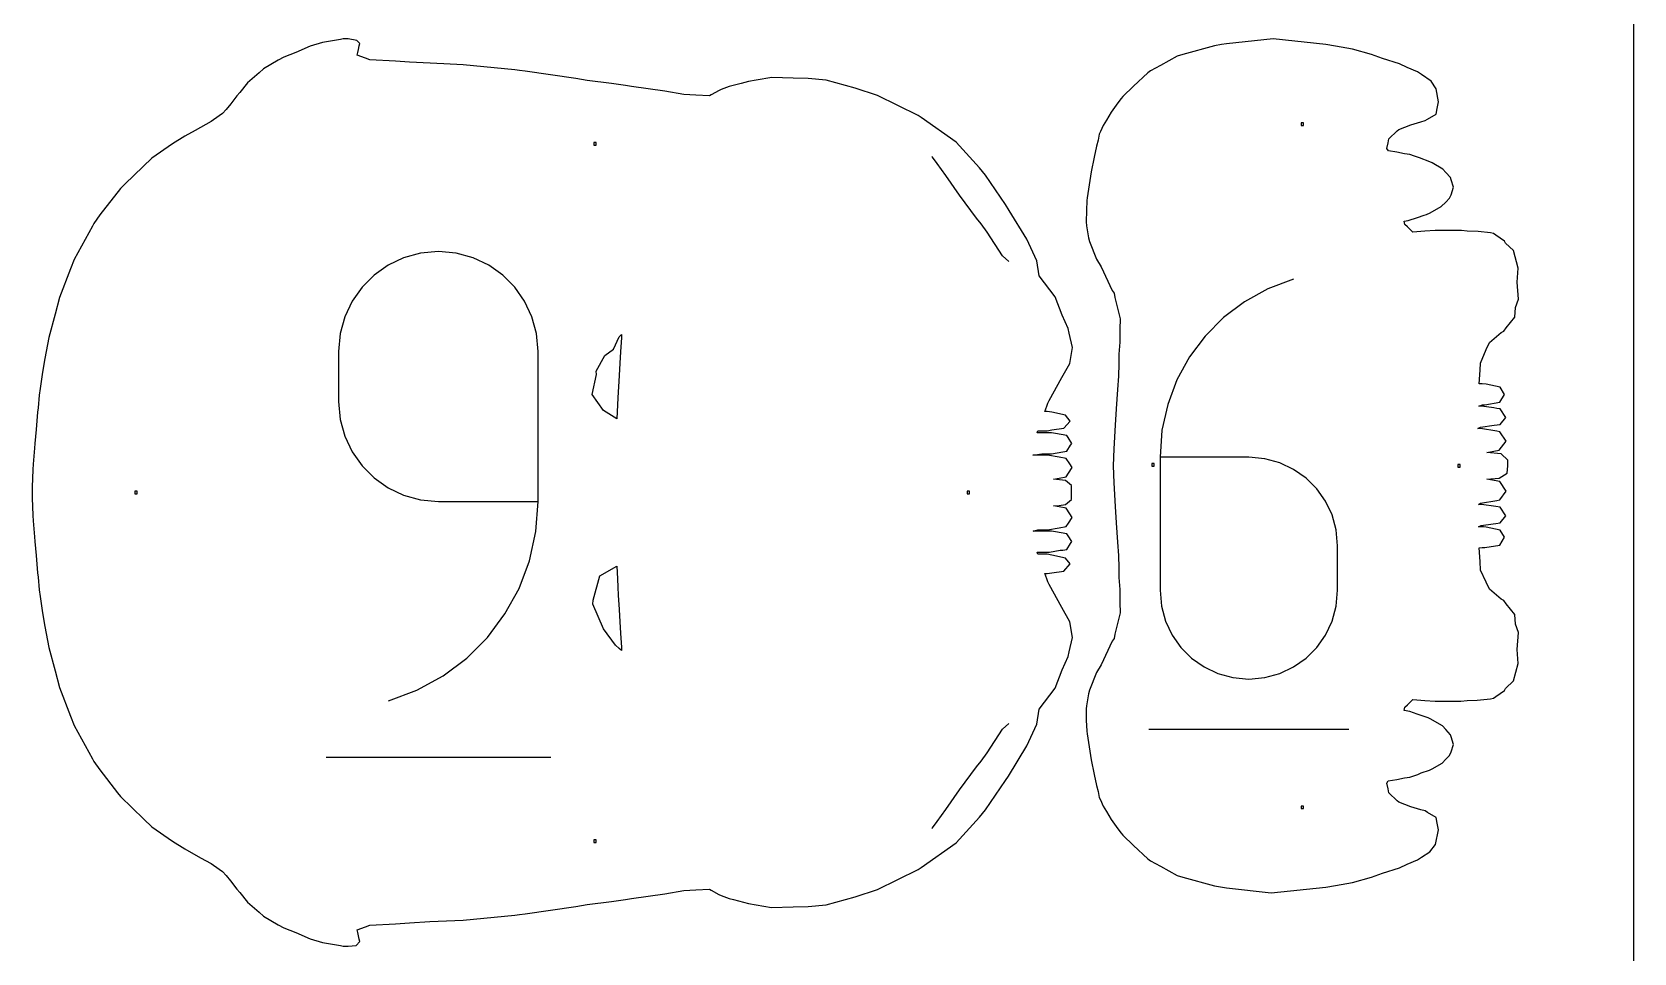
# Model space of a CAD drawing. Extents: x 0 to 90, y 0 to 90.
# Drawn here: x 52.54 to 90, y 45.64 to 67.18 of the extents above; entities that cross this region are included whole.
import ezdxf

# ---------------------------------------------------------------- set-up
doc = ezdxf.new("R2010")
doc.units = 0

msp = doc.modelspace()

# ---------------------------------------------------------------- linework, layer by layer
at = {"layer": 'annotation', "color": 1}
for p, q in [((73.596901, 64.255554), (73.582279, 64.274388)), ((73.710061, 64.105938), (73.596901, 64.255554)), ((73.91258, 63.828783), (73.710061, 64.105938)), ((74.229993, 63.370163), (73.91258, 63.828783)), ((74.629222, 62.826453), (74.229993, 63.370163)), ((74.73336, 62.69841), (74.629222, 62.826453)), ((74.872644, 62.49919), (74.73336, 62.69841)), ((75.231754, 61.951688), (74.872644, 62.49919)), ((61.230401, 61.900178), (60.866888, 61.727194)), ((61.62494, 62.008826), (61.230401, 61.900178)), ((62.043854, 62.046514), (61.62494, 62.008826)), ((62.463636, 62.008826), (62.043854, 62.046514)), ((62.043854, 62.046514), (62.043854, 62.046514)), ((62.858637, 61.900178), (62.463636, 62.008826)), ((63.222285, 61.727194), (62.858637, 61.900178)), ((75.382355, 61.816495), (75.231754, 61.951688)), ((60.541052, 61.496498), (60.259544, 61.214715)), ((60.866888, 61.727194), (60.541052, 61.496498)), ((63.548013, 61.496498), (63.222285, 61.727194)), ((63.829249, 61.214715), (63.548013, 61.496498)), ((60.259544, 61.214715), (60.029016, 60.888467)), ((64.059425, 60.888467), (63.829249, 61.214715)), ((81.442196, 61.175581), (80.89629, 60.875042)), ((82.037103, 61.398636), (81.442196, 61.175581)), ((82.037103, 61.398636), (82.037103, 61.398636)), ((60.029016, 60.888467), (59.856118, 60.52438)), ((64.23197, 60.52438), (64.059425, 60.888467)), ((80.89629, 60.875042), (80.40499, 60.504548)), ((59.856118, 60.52438), (59.747502, 60.129077)), ((64.340315, 60.129077), (64.23197, 60.52438)), ((80.40499, 60.504548), (79.9739, 60.071628)), ((59.747502, 60.129077), (59.709818, 59.709182)), ((64.37789, 59.709182), (64.340315, 60.129077)), ((79.9739, 60.071628), (79.608624, 59.583814)), ((59.709818, 59.709182), (59.709818, 58.540516)), ((64.37789, 56.203843), (64.37789, 59.709182)), ((64.37789, 59.709182), (64.37789, 59.709182)), ((79.608624, 59.583814), (79.314765, 59.048633)), ((79.314765, 59.048633), (79.097927, 58.473617)), ((59.709818, 58.540516), (59.709818, 58.540516)), ((59.709818, 58.540516), (59.747502, 58.120643)), ((79.097927, 58.473617), (78.963715, 57.866295)), ((59.747502, 58.120643), (59.856118, 57.725401)), ((59.856118, 57.725401), (60.029016, 57.361401)), ((78.963715, 57.866295), (78.917733, 57.234197)), ((60.029016, 57.361401), (60.259544, 57.035258)), ((76.354802, 57.318606), (76.365289, 57.318613)), ((60.259544, 57.035258), (60.541052, 56.753584)), ((78.917733, 57.234197), (78.917733, 54.125969)), ((80.994381, 57.234197), (78.917733, 57.234197)), ((81.367871, 57.200866), (80.994381, 57.234197)), ((81.719312, 57.104739), (81.367871, 57.200866)), ((82.042859, 56.951611), (81.719312, 57.104739)), ((82.332667, 56.747281), (82.042859, 56.951611)), ((60.541052, 56.753584), (60.866888, 56.522992)), ((82.58289, 56.497544), (82.332667, 56.747281)), ((60.866888, 56.522992), (61.230401, 56.350096)), ((61.230401, 56.350096), (61.62494, 56.241509)), ((61.62494, 56.241509), (62.043854, 56.203843)), ((62.043854, 56.203843), (64.37789, 56.203843)), ((64.326214, 55.495175), (64.37789, 56.203843)), ((82.787683, 56.208199), (82.58289, 56.497544)), ((82.941201, 55.885042), (82.787683, 56.208199)), ((83.037598, 55.533871), (82.941201, 55.885042)), ((64.175405, 54.814018), (64.326214, 55.495175)), ((76.365521, 55.503361), (76.364448, 55.503362)), ((83.071029, 55.160481), (83.037598, 55.533871)), ((83.071029, 54.125969), (83.071029, 55.160481)), ((83.071029, 55.160481), (83.071029, 55.160481)), ((63.931795, 54.168937), (64.175405, 54.814018)), ((63.601715, 53.5685), (63.931795, 54.168937)), ((78.917733, 54.125969), (78.917733, 54.125969)), ((78.917733, 54.125969), (78.951261, 53.752399)), ((83.037598, 53.752399), (83.071029, 54.125969)), ((63.191495, 53.021271), (63.601715, 53.5685)), ((78.951261, 53.752399), (79.047899, 53.400742)), ((82.941201, 53.400742), (83.037598, 53.752399)), ((79.047899, 53.400742), (79.201731, 53.076882)), ((82.787683, 53.076882), (82.941201, 53.400742)), ((62.707468, 52.535818), (63.191495, 53.021271)), ((79.201731, 53.076882), (79.406837, 52.786705)), ((82.58289, 52.786705), (82.787683, 53.076882)), ((62.155963, 52.120706), (62.707468, 52.535818)), ((79.406837, 52.786705), (79.657301, 52.536092)), ((79.657301, 52.536092), (79.947206, 52.330929)), ((82.042859, 52.330929), (82.332667, 52.536092)), ((82.332667, 52.536092), (82.58289, 52.786705)), ((61.543313, 51.784501), (62.155963, 52.120706)), ((79.947206, 52.330929), (80.270632, 52.1771)), ((80.270632, 52.1771), (80.621663, 52.080487)), ((80.621663, 52.080487), (80.994381, 52.046975)), ((80.994381, 52.046975), (81.367871, 52.080487)), ((81.367871, 52.080487), (81.719312, 52.1771)), ((81.719312, 52.1771), (82.042859, 52.330929)), ((60.875847, 51.535771), (61.543313, 51.784501)), ((80.994381, 52.046975), (80.994381, 52.046975)), ((60.875847, 51.535771), (60.875847, 51.535771)), ((75.231789, 50.870309), (75.382365, 51.00548)), ((74.872689, 50.322766), (75.231789, 50.870309)), ((78.657639, 50.878018), (83.333469, 50.878018)), ((59.418146, 50.221928), (64.673517, 50.221928)), ((74.733445, 50.123616), (74.872689, 50.322766)), ((74.23004, 49.451858), (74.629254, 49.995553)), ((74.629254, 49.995553), (74.733445, 50.123616)), ((73.912611, 48.993215), (74.23004, 49.451858)), ((73.596944, 48.566484), (73.710113, 48.716077)), ((73.710113, 48.716077), (73.912611, 48.993215)), ((73.582247, 48.547553), (73.596944, 48.566484))]:
    msp.add_line(p, q, dxfattribs=at)
at = {"layer": 'boundary', "color": 5}
for p, q in [((58.713302, 66.707738), (58.431609, 66.595349)), ((59.048588, 66.851229), (58.713302, 66.707738)), ((59.338039, 66.93649), (59.048588, 66.851229)), ((59.752182, 67.011448), (59.338039, 66.93649)), ((59.819313, 67.025119), (59.752182, 67.011448)), ((59.937152, 67.021559), (59.819313, 67.025119)), ((60.135682, 66.986947), (59.937152, 67.021559)), ((60.204216, 66.912576), (60.135682, 66.986947)), ((60.149139, 66.643357), (60.16072, 66.70515)), ((60.16072, 66.70515), (60.17752, 66.778717)), ((60.17752, 66.778717), (60.191859, 66.857242)), ((60.191859, 66.857242), (60.204216, 66.912576)), ((80.189393, 66.857446), (79.454804, 66.660996)), ((80.353029, 66.888376), (80.189393, 66.857446)), ((80.470117, 66.90723), (80.353029, 66.888376)), ((81.563721, 67.024761), (80.470117, 66.90723)), ((82.792502, 66.889035), (81.563721, 67.024761)), ((83.023311, 66.850574), (82.792502, 66.889035)), ((83.419619, 66.78158), (83.023311, 66.850574)), ((83.864734, 66.654995), (83.419619, 66.78158)), ((57.954099, 66.32177), (57.849992, 66.22628)), ((58.298782, 66.521826), (57.954099, 66.32177)), ((58.431609, 66.595349), (58.298782, 66.521826)), ((60.338353, 66.573404), (60.149139, 66.643357)), ((60.440348, 66.533599), (60.338353, 66.573404)), ((61.040136, 66.498794), (60.440348, 66.533599)), ((61.367655, 66.477694), (61.040136, 66.498794)), ((62.170614, 66.438941), (61.367655, 66.477694)), ((62.619961, 66.41329), (62.170614, 66.438941)), ((63.830316, 66.295933), (62.619961, 66.41329)), ((78.930983, 66.404214), (78.698372, 66.276207)), ((79.315953, 66.619458), (78.930983, 66.404214)), ((79.454804, 66.660996), (79.315953, 66.619458)), ((84.119325, 66.565358), (83.864734, 66.654995)), ((84.51517, 66.440375), (84.119325, 66.565358)), ((84.694947, 66.355244), (84.51517, 66.440375)), ((84.941042, 66.249971), (84.694947, 66.355244)), ((57.580604, 65.998131), (57.404353, 65.771591)), ((57.849992, 66.22628), (57.580604, 65.998131)), ((63.941039, 66.283944), (63.830316, 66.295933)), ((64.073935, 66.265206), (63.941039, 66.283944)), ((65.256449, 66.095192), (64.073935, 66.265206)), ((65.524987, 66.049627), (65.256449, 66.095192)), ((66.092496, 65.976749), (65.524987, 66.049627)), ((66.416079, 65.929596), (66.092496, 65.976749)), ((66.557931, 65.906792), (66.416079, 65.929596)), ((69.125281, 65.981917), (68.845122, 65.906802)), ((69.294948, 66.023986), (69.125281, 65.981917)), ((69.472154, 66.05506), (69.294948, 66.023986)), ((69.842621, 66.120336), (69.472154, 66.05506)), ((70.339595, 66.108126), (69.842621, 66.120336)), ((70.690738, 66.100384), (70.339595, 66.108126)), ((71.110824, 66.054886), (70.690738, 66.100384)), ((71.790781, 65.871974), (71.110824, 66.054886)), ((78.630142, 66.22732), (78.296607, 65.919132)), ((78.698372, 66.276207), (78.630142, 66.22732)), ((85.02927, 66.192483), (84.941042, 66.249971)), ((85.254425, 66.031043), (85.02927, 66.192483)), ((85.37584, 65.856342), (85.254425, 66.031043)), ((57.333585, 65.69043), (57.189262, 65.505381)), ((57.404353, 65.771591), (57.333585, 65.69043)), ((67.339359, 65.803672), (66.557931, 65.906792)), ((67.785913, 65.724288), (67.339359, 65.803672)), ((68.060869, 65.704229), (67.785913, 65.724288)), ((68.38059, 65.687972), (68.060869, 65.704229)), ((68.426223, 65.714333), (68.38059, 65.687972)), ((68.610889, 65.818402), (68.426223, 65.714333)), ((68.657988, 65.839825), (68.610889, 65.818402)), ((68.845122, 65.906802), (68.657988, 65.839825)), ((72.308995, 65.695816), (71.790781, 65.871974)), ((73.259851, 65.231626), (72.308995, 65.695816)), ((78.006819, 65.627418), (77.932814, 65.529528)), ((78.047546, 65.675971), (78.006819, 65.627418)), ((78.296607, 65.919132), (78.047546, 65.675971)), ((85.428001, 65.553389), (85.37584, 65.856342)), ((85.397811, 65.393291), (85.428001, 65.553389)), ((56.915269, 65.221344), (56.732389, 65.091757)), ((56.999309, 65.278648), (56.915269, 65.221344)), ((57.079532, 65.374374), (56.999309, 65.278648)), ((57.189262, 65.505381), (57.079532, 65.374374)), ((73.331632, 65.18698), (73.259851, 65.231626)), ((74.148807, 64.608451), (73.331632, 65.18698)), ((77.778062, 65.306354), (77.667941, 65.125499)), ((77.932814, 65.529528), (77.778062, 65.306354)), ((85.169264, 65.144579), (85.373312, 65.263196)), ((85.373312, 65.263196), (85.397811, 65.393291)), ((56.355272, 64.881248), (56.113707, 64.750362)), ((56.732389, 65.091757), (56.355272, 64.881248)), ((77.525057, 64.852838), (77.497795, 64.790962)), ((77.587954, 64.995927), (77.525057, 64.852838)), ((77.667941, 65.125499), (77.587954, 64.995927)), ((84.267339, 64.686556), (84.460555, 64.87569)), ((84.460555, 64.87569), (84.505299, 64.901581)), ((84.505299, 64.901581), (84.784785, 65.009583)), ((84.784785, 65.009583), (85.013285, 65.081046)), ((85.013285, 65.081046), (85.114748, 65.110367)), ((85.114748, 65.110367), (85.169264, 65.144579)), ((55.831044, 64.564439), (55.340279, 64.232048)), ((56.113707, 64.750362), (55.831044, 64.564439)), ((74.699891, 64.008868), (74.148807, 64.608451)), ((77.432597, 64.510593), (77.380668, 64.255765)), ((77.469106, 64.649952), (77.432597, 64.510593)), ((77.497795, 64.790962), (77.469106, 64.649952)), ((84.225387, 64.45656), (84.249047, 64.591846)), ((84.259496, 64.405892), (84.225387, 64.45656)), ((84.249047, 64.591846), (84.267339, 64.686556)), ((55.340279, 64.232048), (54.722717, 63.628624)), ((77.380668, 64.255765), (77.308554, 63.916846)), ((84.456157, 64.370578), (84.259496, 64.405892)), ((84.637688, 64.337713), (84.456157, 64.370578)), ((84.762338, 64.315313), (84.637688, 64.337713)), ((84.871204, 64.279201), (84.762338, 64.315313)), ((84.984609, 64.24128), (84.871204, 64.279201)), ((85.229936, 64.150628), (84.984609, 64.24128)), ((85.284285, 64.120256), (85.229936, 64.150628)), ((85.531443, 63.975584), (85.284285, 64.120256)), ((74.83736, 63.832375), (74.699891, 64.008868)), ((75.308297, 63.146175), (74.83736, 63.832375)), ((77.308554, 63.916846), (77.218034, 63.304923)), ((85.604184, 63.899772), (85.531443, 63.975584)), ((85.712573, 63.777069), (85.604184, 63.899772)), ((85.727686, 63.724889), (85.712573, 63.777069)), ((85.778001, 63.55102), (85.727686, 63.724889)), ((54.610177, 63.520529), (54.130923, 62.903529)), ((54.722717, 63.628624), (54.610177, 63.520529)), ((77.218034, 63.304923), (77.208061, 63.242096)), ((85.684511, 63.293136), (85.727756, 63.377164)), ((85.727756, 63.377164), (85.778001, 63.55102)), ((75.392554, 63.010454), (75.308297, 63.146175)), ((75.804249, 62.340313), (75.392554, 63.010454)), ((77.199212, 63.008885), (77.188467, 62.741807)), ((77.208061, 63.242096), (77.199212, 63.008885)), ((85.152194, 62.915856), (85.23694, 62.954897)), ((85.23694, 62.954897), (85.493392, 63.098124)), ((85.493392, 63.098124), (85.604216, 63.202109)), ((85.604216, 63.202109), (85.684511, 63.293136)), ((53.956429, 62.645428), (53.525699, 61.863869)), ((53.987303, 62.70666), (53.956429, 62.645428)), ((54.130923, 62.903529), (53.987303, 62.70666)), ((77.188467, 62.741807), (77.202428, 62.648378)), ((77.202428, 62.648378), (77.245702, 62.369607)), ((84.627803, 62.761362), (84.720045, 62.778006)), ((84.641253, 62.681229), (84.627803, 62.761362)), ((84.707927, 62.624425), (84.641253, 62.681229)), ((84.831601, 62.499372), (84.707927, 62.624425)), ((84.720045, 62.778006), (84.934792, 62.843297)), ((84.934792, 62.843297), (85.092386, 62.89592)), ((85.092386, 62.89592), (85.152194, 62.915856)), ((76.033796, 61.83159), (75.804249, 62.340313)), ((77.245702, 62.369607), (77.272207, 62.286719)), ((77.272207, 62.286719), (77.434285, 61.873073)), ((85.107122, 62.521953), (84.831601, 62.499372)), ((85.35449, 62.537077), (85.107122, 62.521953)), ((85.965722, 62.537685), (85.35449, 62.537077)), ((86.10127, 62.526003), (85.965722, 62.537685)), ((86.35587, 62.516382), (86.10127, 62.526003)), ((86.645753, 62.483792), (86.35587, 62.516382)), ((86.712217, 62.467013), (86.645753, 62.483792)), ((86.770639, 62.431198), (86.712217, 62.467013)), ((86.970386, 62.294203), (86.770639, 62.431198)), ((86.997685, 62.247727), (86.970386, 62.294203)), ((87.18208, 62.068967), (86.997685, 62.247727)), ((53.525699, 61.863869), (53.445372, 61.640467)), ((76.092406, 61.477418), (76.033796, 61.83159)), ((77.434285, 61.873073), (77.538426, 61.690181)), ((87.289033, 61.662759), (87.18208, 62.068967)), ((53.445372, 61.640467), (53.182131, 60.976492)), ((76.466652, 60.988816), (76.092406, 61.477418)), ((77.538426, 61.690181), (77.796618, 61.135037)), ((87.27125, 61.332177), (87.289033, 61.662759)), ((77.796618, 61.135037), (77.844456, 61.076365)), ((77.844456, 61.076365), (77.864886, 60.975791)), ((87.300413, 60.931218), (87.27125, 61.332177)), ((53.182131, 60.976492), (53.082408, 60.582559)), ((76.633267, 60.556575), (76.466652, 60.988816)), ((77.864886, 60.975791), (77.988627, 60.474916)), ((87.210752, 60.513414), (87.227839, 60.742745)), ((87.227839, 60.742745), (87.300413, 60.931218)), ((53.082408, 60.582559), (52.938793, 60.039301)), ((76.772223, 60.24689), (76.633267, 60.556575)), ((77.988627, 60.474916), (77.98159, 60.229498)), ((87.012267, 60.264007), (87.210752, 60.513414)), ((52.938793, 60.039301), (52.844658, 59.542961)), ((76.795796, 60.136003), (76.772223, 60.24689)), ((76.870962, 59.806233), (76.795796, 60.136003)), ((77.98159, 60.229498), (77.976063, 59.926657)), ((86.620302, 59.921509), (86.897593, 60.150978)), ((86.897593, 60.150978), (86.958419, 60.188751)), ((86.958419, 60.188751), (87.012267, 60.264007)), ((76.811006, 59.431662), (76.870962, 59.806233)), ((77.956517, 59.65092), (77.951703, 59.419738)), ((77.976063, 59.926657), (77.956517, 59.65092)), ((86.414806, 59.434752), (86.546141, 59.758347)), ((86.546141, 59.758347), (86.620302, 59.921509)), ((52.784308, 59.225891), (52.731033, 58.845961)), ((52.844658, 59.542961), (52.784308, 59.225891)), ((76.625546, 59.102153), (76.811006, 59.431662)), ((77.951703, 59.419738), (77.945755, 59.134704)), ((86.377007, 58.950301), (86.402294, 59.274943)), ((86.402294, 59.274943), (86.414806, 59.434752)), ((52.731033, 58.845961), (52.709534, 58.689007)), ((76.327822, 58.563039), (76.625546, 59.102153)), ((77.926554, 58.818298), (77.894024, 58.370711)), ((77.945755, 59.134704), (77.926554, 58.818298)), ((86.454291, 58.949346), (86.377007, 58.950301)), ((86.544329, 58.944609), (86.454291, 58.949346)), ((86.869389, 58.875966), (86.544329, 58.944609)), ((86.974624, 58.706444), (86.869389, 58.875966)), ((52.709534, 58.689007), (52.682655, 58.394514)), ((76.225869, 58.309057), (76.271229, 58.433843)), ((76.271229, 58.433843), (76.294572, 58.498062)), ((76.294572, 58.498062), (76.327822, 58.563039)), ((86.375094, 58.428613), (86.458891, 58.464125)), ((86.458891, 58.464125), (86.510745, 58.463977)), ((86.510745, 58.463977), (86.860138, 58.524659)), ((86.860138, 58.524659), (86.974624, 58.706444)), ((52.673872, 58.286975), (52.6467, 57.989348)), ((52.682655, 58.394514), (52.673872, 58.286975)), ((76.282342, 58.309311), (76.225869, 58.309057)), ((76.388459, 58.287924), (76.282342, 58.309311)), ((76.706952, 58.21822), (76.388459, 58.287924)), ((76.670359, 57.916631), (76.813508, 58.082308)), ((76.813508, 58.082308), (76.706952, 58.21822)), ((77.894024, 58.370711), (77.866081, 57.986408)), ((86.431855, 58.428008), (86.375094, 58.428613)), ((86.722029, 58.388231), (86.431855, 58.428008)), ((86.789873, 58.378802), (86.722029, 58.388231)), ((86.871671, 58.36682), (86.789873, 58.378802)), ((87.003239, 58.165078), (86.871671, 58.36682)), ((86.87176, 58.003401), (87.003239, 58.165078)), ((52.638127, 57.884955), (52.609935, 57.559352)), ((52.6467, 57.989348), (52.638127, 57.884955)), ((76.044733, 57.805122), (76.06106, 57.855562)), ((76.154542, 57.804602), (76.044733, 57.805122)), ((76.06106, 57.855562), (76.220628, 57.855434)), ((76.376918, 57.803298), (76.154542, 57.804602)), ((76.220628, 57.855434), (76.282369, 57.855331)), ((76.282369, 57.855331), (76.388413, 57.876677)), ((76.471533, 57.789195), (76.376918, 57.803298)), ((76.388413, 57.876677), (76.670359, 57.916631)), ((76.737658, 57.74278), (76.471533, 57.789195)), ((76.769249, 57.700445), (76.737658, 57.74278)), ((76.858022, 57.561126), (76.769249, 57.700445)), ((77.866081, 57.986408), (77.841351, 57.432701)), ((86.353024, 57.907113), (86.412087, 57.942284)), ((86.412579, 57.906407), (86.353024, 57.907113)), ((86.412087, 57.942284), (86.729724, 57.983062)), ((86.793108, 57.845889), (86.412579, 57.906407)), ((86.729724, 57.983062), (86.87176, 58.003401)), ((86.865623, 57.834143), (86.793108, 57.845889)), ((87.012495, 57.61231), (86.865623, 57.834143)), ((52.601406, 57.449456), (52.571427, 57.070003)), ((52.609935, 57.559352), (52.601406, 57.449456)), ((75.946725, 57.28355), (76.15573, 57.318147)), ((76.15573, 57.318147), (76.259894, 57.318376)), ((76.259894, 57.318376), (76.322618, 57.318454)), ((76.322618, 57.318454), (76.376871, 57.318777)), ((76.376871, 57.318777), (76.643052, 57.36525)), ((76.643052, 57.36525), (76.737772, 57.37937)), ((76.737772, 57.37937), (76.826458, 57.518771)), ((76.826458, 57.518771), (76.858022, 57.561126)), ((77.841351, 57.432701), (77.826112, 57.035048)), ((86.56354, 57.350495), (86.851332, 57.399795)), ((86.891779, 57.31831), (86.56354, 57.350495)), ((86.851332, 57.399795), (87.012495, 57.61231)), ((87.047951, 57.170148), (86.891779, 57.31831)), ((52.562772, 56.946977), (52.547253, 56.537884)), ((52.571427, 57.070003), (52.562772, 56.946977)), ((76.05814, 57.283389), (75.946725, 57.28355)), ((76.165179, 57.283041), (76.05814, 57.283389)), ((76.289643, 57.282026), (76.165179, 57.283041)), ((76.560461, 57.238094), (76.289643, 57.282026)), ((76.72154, 57.210097), (76.560461, 57.238094)), ((76.811862, 57.07825), (76.72154, 57.210097)), ((76.775306, 56.862318), (76.865583, 56.994223)), ((76.865583, 56.994223), (76.811862, 57.07825)), ((77.826112, 57.035048), (77.841351, 56.637422)), ((87.032871, 56.860734), (87.047991, 57.035133)), ((87.047991, 57.035133), (87.047951, 57.170148)), ((76.427623, 56.724994), (76.558691, 56.747872)), ((76.569449, 56.710179), (76.427623, 56.724994)), ((76.558691, 56.747872), (76.721613, 56.778257)), ((76.705993, 56.694266), (76.569449, 56.710179)), ((76.802868, 56.614353), (76.705993, 56.694266)), ((76.721613, 56.778257), (76.775306, 56.862318)), ((76.847803, 56.572955), (76.802868, 56.614353)), ((76.84783, 56.502583), (76.847803, 56.572955)), ((77.841351, 56.637422), (77.866081, 56.0837)), ((86.563544, 56.719565), (86.845068, 56.746917)), ((86.865623, 56.667796), (86.563544, 56.719565)), ((86.845068, 56.746917), (87.032871, 56.860734)), ((87.012495, 56.445963), (86.865623, 56.667796)), ((52.547253, 56.537884), (52.542977, 56.411017)), ((52.542977, 56.411017), (52.547253, 56.28415)), ((52.547253, 56.28415), (52.562778, 55.875055)), ((76.751039, 56.169211), (76.847902, 56.249223)), ((76.845122, 56.411086), (76.84783, 56.502583)), ((76.847884, 56.319585), (76.845122, 56.411086)), ((76.847902, 56.249223), (76.847884, 56.319585)), ((86.408235, 56.163683), (86.793196, 56.224225)), ((86.793196, 56.224225), (86.865702, 56.235962)), ((86.865702, 56.235962), (87.012495, 56.445963)), ((52.562778, 55.875055), (52.571436, 55.751989)), ((76.427619, 56.097008), (76.559283, 56.110735)), ((76.558661, 56.074147), (76.427619, 56.097008)), ((76.721539, 56.04375), (76.558661, 56.074147)), ((76.559283, 56.110735), (76.706107, 56.127741)), ((76.706107, 56.127741), (76.751039, 56.169211)), ((76.811862, 55.911903), (76.721539, 56.04375)), ((76.775314, 55.695977), (76.865583, 55.827876)), ((76.865583, 55.827876), (76.811862, 55.911903)), ((77.866081, 56.0837), (77.894017, 55.699444)), ((86.362988, 56.127225), (86.408235, 56.163683)), ((86.432037, 56.127727), (86.362988, 56.127225)), ((86.773011, 56.080946), (86.432037, 56.127727)), ((86.87167, 56.066705), (86.773011, 56.080946)), ((87.003239, 55.864963), (86.87167, 56.066705)), ((86.871763, 55.703288), (87.003239, 55.864963)), ((52.571436, 55.751989), (52.601412, 55.372576)), ((75.950857, 55.504205), (76.058115, 55.538564)), ((76.15566, 55.503822), (75.950857, 55.504205)), ((76.058115, 55.538564), (76.165125, 55.538894)), ((76.259825, 55.503591), (76.15566, 55.503822)), ((76.165125, 55.538894), (76.289639, 55.539933)), ((76.322561, 55.503512), (76.259825, 55.503591)), ((76.289639, 55.539933), (76.560524, 55.583901)), ((76.376799, 55.503188), (76.322561, 55.503512)), ((76.471523, 55.489082), (76.376799, 55.503188)), ((76.737658, 55.442665), (76.471523, 55.489082)), ((76.560524, 55.583901), (76.721628, 55.611922)), ((76.721628, 55.611922), (76.775314, 55.695977)), ((76.769249, 55.400331), (76.737658, 55.442665)), ((77.894017, 55.699444), (77.926548, 55.251821)), ((86.366069, 55.607099), (86.430834, 55.642113)), ((86.484147, 55.606222), (86.366069, 55.607099)), ((86.430834, 55.642113), (86.705478, 55.679611)), ((86.544304, 55.601953), (86.484147, 55.606222)), ((86.869389, 55.533307), (86.544304, 55.601953)), ((86.705478, 55.679611), (86.770285, 55.688852)), ((86.770285, 55.688852), (86.871763, 55.703288)), ((86.974624, 55.363785), (86.869389, 55.533307)), ((52.601412, 55.372576), (52.609944, 55.262646)), ((52.609944, 55.262646), (52.63813, 54.937081)), ((76.582261, 55.058631), (76.643044, 55.065136)), ((76.643044, 55.065136), (76.737776, 55.079256)), ((76.737776, 55.079256), (76.826458, 55.218656)), ((76.858022, 55.261012), (76.769249, 55.400331)), ((76.826458, 55.218656), (76.858022, 55.261012)), ((77.926548, 55.251821), (77.945757, 54.935436)), ((86.376986, 55.119749), (86.454049, 55.120704)), ((86.402297, 54.795047), (86.376986, 55.119749)), ((86.454049, 55.120704), (86.516276, 55.12115)), ((86.516276, 55.12115), (86.860139, 55.182)), ((86.860139, 55.182), (86.974624, 55.363785)), ((52.63813, 54.937081), (52.646699, 54.832648)), ((52.646699, 54.832648), (52.673867, 54.535066)), ((76.044722, 55.016823), (76.154534, 55.017355)), ((76.061062, 54.966401), (76.044722, 55.016823)), ((76.220413, 54.966518), (76.061062, 54.966401)), ((76.154534, 55.017355), (76.336153, 55.017968)), ((76.28234, 54.966634), (76.220413, 54.966518)), ((76.388644, 54.945214), (76.28234, 54.966634)), ((76.336153, 55.017968), (76.582261, 55.058631)), ((76.706952, 54.875562), (76.388644, 54.945214)), ((76.670362, 54.573975), (76.813509, 54.739649)), ((76.813509, 54.739649), (76.706952, 54.875562)), ((77.945757, 54.935436), (77.951705, 54.650391)), ((86.41391, 54.596715), (86.402297, 54.795047)), ((52.673867, 54.535066), (52.682659, 54.427488)), ((52.682659, 54.427488), (52.709543, 54.133024)), ((76.271237, 54.388089), (76.225868, 54.512906)), ((76.225868, 54.512906), (76.282357, 54.51267)), ((76.294556, 54.323937), (76.271237, 54.388089)), ((76.282357, 54.51267), (76.388403, 54.534017)), ((76.327774, 54.25902), (76.294556, 54.323937)), ((76.388403, 54.534017), (76.670362, 54.573975)), ((77.951705, 54.650391), (77.956519, 54.419206)), ((77.956519, 54.419206), (77.976057, 54.143471)), ((86.545833, 54.312373), (86.41391, 54.596715)), ((52.709543, 54.133024), (52.731048, 53.976012)), ((52.731048, 53.976012), (52.784314, 53.596124)), ((76.62551, 53.719872), (76.327774, 54.25902)), ((77.976057, 54.143471), (77.981598, 53.840635)), ((86.620271, 54.148585), (86.545833, 54.312373)), ((86.897595, 53.919118), (86.620271, 54.148585)), ((52.784314, 53.596124), (52.844681, 53.278902)), ((76.812422, 53.384892), (76.62551, 53.719872)), ((77.988632, 53.595206), (77.864916, 53.094326)), ((77.981598, 53.840635), (77.988632, 53.595206)), ((86.958321, 53.881402), (86.897595, 53.919118)), ((87.012103, 53.806262), (86.958321, 53.881402)), ((87.210712, 53.55674), (87.012103, 53.806262)), ((52.844681, 53.278902), (52.938787, 52.782695)), ((76.870967, 53.015822), (76.812422, 53.384892)), ((87.227775, 53.327515), (87.210712, 53.55674)), ((87.300391, 53.13892), (87.227775, 53.327515)), ((76.795825, 52.686069), (76.870967, 53.015822)), ((77.79665, 52.935077), (77.538455, 52.379935)), ((77.844487, 52.993748), (77.79665, 52.935077)), ((77.864916, 53.094326), (77.844487, 52.993748)), ((87.271256, 52.737951), (87.300391, 53.13892)), ((52.938787, 52.782695), (53.082446, 52.23921)), ((76.633291, 52.265439), (76.77225, 52.575149)), ((76.77225, 52.575149), (76.795825, 52.686069)), ((87.289048, 52.407353), (87.271256, 52.737951)), ((53.082446, 52.23921), (53.182108, 51.845501)), ((76.466674, 51.83319), (76.633291, 52.265439)), ((77.434328, 52.197073), (77.272225, 51.783425)), ((77.538455, 52.379935), (77.434328, 52.197073)), ((87.182147, 52.001217), (87.289048, 52.407353)), ((53.182108, 51.845501), (53.445423, 51.181349)), ((76.092437, 51.344605), (76.466674, 51.83319)), ((77.245754, 51.700659), (77.202601, 51.422834)), ((77.272225, 51.783425), (77.245754, 51.700659)), ((86.770723, 51.638925), (86.970452, 51.775923)), ((86.970452, 51.775923), (86.997742, 51.822402)), ((86.997742, 51.822402), (87.182147, 52.001217)), ((76.033821, 50.990416), (76.092437, 51.344605)), ((77.202601, 51.422834), (77.190726, 51.350566)), ((77.190726, 51.350566), (77.195022, 51.081897)), ((84.627857, 51.308651), (84.641282, 51.38887)), ((84.641282, 51.38887), (84.708017, 51.445707)), ((84.708017, 51.445707), (84.831714, 51.570711)), ((84.831714, 51.570711), (85.107437, 51.548105)), ((85.107437, 51.548105), (85.3546, 51.532979)), ((85.3546, 51.532979), (85.949811, 51.531655)), ((85.949811, 51.531655), (86.099907, 51.543959)), ((86.099907, 51.543959), (86.337461, 51.552916)), ((86.337461, 51.552916), (86.645784, 51.586283)), ((86.645784, 51.586283), (86.71228, 51.603072)), ((86.71228, 51.603072), (86.770723, 51.638925)), ((53.445423, 51.181349), (53.525675, 50.958122)), ((53.525675, 50.958122), (53.956539, 50.176244)), ((75.804274, 50.481697), (76.033821, 50.990416)), ((77.195022, 51.081897), (77.208101, 50.828022)), ((84.762559, 51.284373), (84.627857, 51.308651)), ((84.934609, 51.226738), (84.762559, 51.284373)), ((85.092075, 51.174192), (84.934609, 51.226738)), ((85.189467, 51.141742), (85.092075, 51.174192)), ((85.236745, 51.115239), (85.189467, 51.141742)), ((85.521914, 50.953771), (85.236745, 51.115239)), ((85.604186, 50.867963), (85.521914, 50.953771)), ((77.208101, 50.828022), (77.21796, 50.765904)), ((77.21796, 50.765904), (77.308588, 50.153247)), ((85.712574, 50.74526), (85.604186, 50.867963)), ((85.727686, 50.693081), (85.712574, 50.74526)), ((85.778003, 50.519211), (85.727686, 50.693081)), ((75.373566, 49.772747), (75.804274, 50.481697)), ((85.604217, 50.170301), (85.684511, 50.261326)), ((85.684511, 50.261326), (85.727756, 50.345354)), ((85.727756, 50.345354), (85.778003, 50.519211)), ((53.956539, 50.176244), (53.987255, 50.115326)), ((53.987255, 50.115326), (54.130161, 49.919434)), ((54.130161, 49.919434), (54.543903, 49.384333)), ((77.308588, 50.153247), (77.380473, 49.815312)), ((84.947802, 49.8168), (85.023257, 49.852357)), ((85.023257, 49.852357), (85.221218, 49.914608)), ((85.221218, 49.914608), (85.284465, 49.949883)), ((85.284465, 49.949883), (85.517476, 50.079834)), ((85.517476, 50.079834), (85.604217, 50.170301)), ((74.837369, 48.989605), (75.308263, 49.675741)), ((75.308263, 49.675741), (75.373566, 49.772747)), ((77.380473, 49.815312), (77.432576, 49.559543)), ((77.432576, 49.559543), (77.469184, 49.41973)), ((84.225379, 49.613783), (84.253307, 49.66379)), ((84.249, 49.478379), (84.225379, 49.613783)), ((84.267261, 49.383636), (84.249, 49.478379)), ((84.253307, 49.66379), (84.455983, 49.699602)), ((84.455983, 49.699602), (84.637834, 49.73238)), ((84.637834, 49.73238), (84.762536, 49.754799)), ((84.762536, 49.754799), (84.851417, 49.784443)), ((84.851417, 49.784443), (84.947802, 49.8168)), ((54.543903, 49.384333), (54.610161, 49.30147)), ((54.610161, 49.30147), (55.157386, 48.764892)), ((77.469184, 49.41973), (77.497765, 49.279204)), ((77.497765, 49.279204), (77.524936, 49.217519)), ((77.524936, 49.217519), (77.587893, 49.074238)), ((77.587893, 49.074238), (77.667949, 48.944548)), ((84.460573, 49.194331), (84.267261, 49.383636)), ((84.505039, 49.16859), (84.460573, 49.194331)), ((84.784671, 49.060506), (84.505039, 49.16859)), ((55.157386, 48.764892), (55.340251, 48.589936)), ((74.148842, 48.21354), (74.699885, 48.813088)), ((74.699885, 48.813088), (74.837369, 48.989605)), ((77.667949, 48.944548), (77.778006, 48.76378)), ((77.778006, 48.76378), (77.932779, 48.540566)), ((85.013085, 48.989089), (84.784671, 49.060506)), ((85.114654, 48.959747), (85.013085, 48.989089)), ((85.169229, 48.925519), (85.114654, 48.959747)), ((85.373248, 48.806989), (85.169229, 48.925519)), ((85.397779, 48.676911), (85.373248, 48.806989)), ((55.340251, 48.589936), (55.830876, 48.257627)), ((77.932779, 48.540566), (78.00675, 48.442712)), ((78.00675, 48.442712), (78.047439, 48.394202)), ((78.047439, 48.394202), (78.296546, 48.150985)), ((85.35575, 48.174517), (85.428006, 48.516817)), ((85.428006, 48.516817), (85.397779, 48.676911)), ((55.830876, 48.257627), (56.113679, 48.071615)), ((56.113679, 48.071615), (56.485374, 47.864105)), ((73.331603, 47.634956), (74.148842, 48.21354)), ((78.296546, 48.150985), (78.630068, 47.842792)), ((85.029362, 47.877631), (85.228235, 48.003167)), ((85.228235, 48.003167), (85.35575, 48.174517)), ((56.485374, 47.864105), (56.73235, 47.730231)), ((56.73235, 47.730231), (56.915177, 47.600689)), ((56.915177, 47.600689), (56.999271, 47.543345)), ((72.309033, 47.126156), (73.259923, 47.590374)), ((73.259923, 47.590374), (73.331603, 47.634956)), ((78.630068, 47.842792), (78.698319, 47.79389)), ((78.698319, 47.79389), (78.930944, 47.665866)), ((78.930944, 47.665866), (79.315883, 47.450625)), ((84.119371, 47.504712), (84.515233, 47.629705)), ((84.515233, 47.629705), (84.695019, 47.714845)), ((84.695019, 47.714845), (84.941134, 47.820133)), ((84.941134, 47.820133), (85.029362, 47.877631)), ((56.999271, 47.543345), (57.079433, 47.447697)), ((57.079433, 47.447697), (57.183921, 47.323029)), ((57.183921, 47.323029), (57.333514, 47.131615)), ((79.315883, 47.450625), (79.454756, 47.409078)), ((79.454756, 47.409078), (80.189326, 47.212623)), ((80.189326, 47.212623), (80.470091, 47.162831)), ((82.792524, 47.181026), (83.023355, 47.219491)), ((83.023355, 47.219491), (83.419692, 47.288491)), ((83.419692, 47.288491), (83.864792, 47.415077)), ((83.864792, 47.415077), (84.119371, 47.504712)), ((57.333514, 47.131615), (57.404265, 47.050466)), ((57.404265, 47.050466), (57.580535, 46.823889)), ((57.580535, 46.823889), (57.849927, 46.595734)), ((65.524702, 46.772283), (66.091551, 46.845075)), ((66.091551, 46.845075), (66.415838, 46.892332)), ((66.415838, 46.892332), (66.557987, 46.915183)), ((66.557987, 46.915183), (67.339166, 47.018252)), ((67.339166, 47.018252), (67.786029, 47.097687)), ((67.786029, 47.097687), (68.060838, 47.117741)), ((68.060838, 47.117741), (68.380534, 47.134)), ((68.380534, 47.134), (68.426139, 47.107659)), ((68.426139, 47.107659), (68.601276, 47.008482)), ((68.601276, 47.008482), (68.658003, 46.982132)), ((68.658003, 46.982132), (68.844885, 46.915231)), ((68.844885, 46.915231), (68.944658, 46.889913)), ((68.944658, 46.889913), (69.294779, 46.798011)), ((71.110938, 46.767095), (71.790789, 46.949985)), ((71.790789, 46.949985), (72.309033, 47.126156)), ((80.470091, 47.162831), (81.520056, 47.048662)), ((81.520056, 47.048662), (82.792524, 47.181026)), ((57.849927, 46.595734), (57.954066, 46.500212)), ((57.954066, 46.500212), (58.298738, 46.30015)), ((62.619974, 46.408667), (63.830622, 46.526054)), ((63.830622, 46.526054), (63.941052, 46.538011)), ((63.941052, 46.538011), (64.073574, 46.556697)), ((64.073574, 46.556697), (65.256479, 46.726769)), ((65.256479, 46.726769), (65.524702, 46.772283)), ((69.294779, 46.798011), (69.472052, 46.766921)), ((69.472052, 46.766921), (69.832871, 46.701889)), ((69.832871, 46.701889), (70.339563, 46.71383)), ((70.339563, 46.71383), (70.690601, 46.721569)), ((70.690601, 46.721569), (71.110938, 46.767095)), ((58.298738, 46.30015), (58.431593, 46.226611)), ((58.431593, 46.226611), (58.713348, 46.114197)), ((58.713348, 46.114197), (59.048595, 45.970724)), ((60.149185, 46.178677), (60.338396, 46.248598)), ((60.160728, 46.116886), (60.149185, 46.178677)), ((60.175376, 46.038928), (60.160728, 46.116886)), ((60.338396, 46.248598), (60.44036, 46.288361)), ((60.44036, 46.288361), (61.04022, 46.323171)), ((61.04022, 46.323171), (61.367653, 46.344264)), ((61.367653, 46.344264), (61.841835, 46.371319)), ((61.841835, 46.371319), (62.619974, 46.408667)), ((59.048595, 45.970724), (59.338015, 45.885472)), ((59.338015, 45.885472), (59.752184, 45.810508)), ((59.752184, 45.810508), (59.8193, 45.79684)), ((59.8193, 45.79684), (59.937147, 45.800408)), ((59.937147, 45.800408), (60.119589, 45.812366)), ((60.119589, 45.812366), (60.204238, 45.909464)), ((60.191875, 45.964794), (60.175376, 46.038928)), ((60.204238, 45.909464), (60.191875, 45.964794))]:
    msp.add_line(p, q, dxfattribs=at)
at = {"layer": 'frame', "color": 5}
msp.add_line((90, 0), (90, 90), dxfattribs=at)
at = {"layer": 'hole', "color": 5}
for p, q in [((82.273015, 65.055675), (82.215865, 65.055675)), ((82.215865, 65.055675), (82.215865, 64.998525)), ((82.215865, 64.998525), (82.273015, 64.998525)), ((82.273015, 64.998525), (82.273015, 65.055675)), ((65.73308, 64.595786), (65.67593, 64.595786)), ((65.67593, 64.595786), (65.67593, 64.538636)), ((65.67593, 64.538636), (65.73308, 64.538636)), ((65.73308, 64.538636), (65.73308, 64.595786)), ((66.140788, 59.762964), (66.272284, 60.052839)), ((66.272284, 60.052839), (66.329742, 60.103943)), ((66.323787, 60.033436), (66.302511, 59.700195)), ((66.329742, 60.103943), (66.323787, 60.033436)), ((65.736624, 59.249064), (65.938872, 59.613647)), ((65.938872, 59.613647), (66.140788, 59.762964)), ((66.302511, 59.700195), (66.285702, 59.437146)), ((65.741025, 59.171329), (65.736624, 59.249064)), ((66.285702, 59.437146), (66.270229, 59.145804)), ((65.644007, 58.706392), (65.741025, 59.171329)), ((66.270229, 59.145804), (66.241455, 58.626925)), ((65.903247, 58.330068), (65.644007, 58.706392)), ((66.241455, 58.626925), (66.220155, 58.136104)), ((66.220155, 58.136104), (65.903247, 58.330068)), ((78.780047, 57.087438), (78.722897, 57.087438)), ((78.722897, 57.087438), (78.722897, 57.030288)), ((78.722897, 57.030288), (78.780047, 57.030288)), ((78.780047, 57.030288), (78.780047, 57.087438)), ((85.93556, 57.063603), (85.87841, 57.063603)), ((85.87841, 57.063603), (85.87841, 57.006453)), ((85.87841, 57.006453), (85.93556, 57.006453)), ((85.93556, 57.006453), (85.93556, 57.063603)), ((55.004351, 56.439554), (54.947201, 56.439554)), ((54.947201, 56.439554), (54.947201, 56.382404)), ((54.947201, 56.382404), (55.004351, 56.382404)), ((55.004351, 56.382404), (55.004351, 56.439554)), ((74.466743, 56.439554), (74.409593, 56.439554)), ((74.409593, 56.439554), (74.409593, 56.382404)), ((74.409593, 56.382404), (74.466743, 56.382404)), ((74.466743, 56.382404), (74.466743, 56.439554)), ((65.661728, 53.891018), (65.816266, 54.464257)), ((65.816266, 54.464257), (66.22026, 54.68529)), ((66.22026, 54.68529), (66.23349, 54.388872)), ((66.23349, 54.388872), (66.24151, 54.195091)), ((66.24151, 54.195091), (66.250148, 54.011712)), ((66.250148, 54.011712), (66.270188, 53.677336)), ((65.654881, 53.802214), (65.661728, 53.891018)), ((65.907611, 53.220889), (65.654881, 53.802214)), ((66.270188, 53.677336), (66.285725, 53.384865)), ((66.186352, 52.837278), (65.907611, 53.220889)), ((66.285725, 53.384865), (66.302533, 53.122218)), ((66.273664, 52.759867), (66.186352, 52.837278)), ((66.302533, 53.122218), (66.323884, 52.788643)), ((66.329811, 52.71832), (66.273664, 52.759867)), ((66.323884, 52.788643), (66.329811, 52.71832)), ((82.273015, 49.071529), (82.215865, 49.071529)), ((82.215865, 49.071529), (82.215865, 49.014379)), ((82.273015, 49.014379), (82.273015, 49.071529)), ((82.215865, 49.014379), (82.273015, 49.014379)), ((65.73308, 48.283262), (65.67593, 48.283262)), ((65.67593, 48.283262), (65.67593, 48.226112)), ((65.67593, 48.226112), (65.73308, 48.226112)), ((65.73308, 48.226112), (65.73308, 48.283262))]:
    msp.add_line(p, q, dxfattribs=at)

doc.saveas('drawing.dxf')
